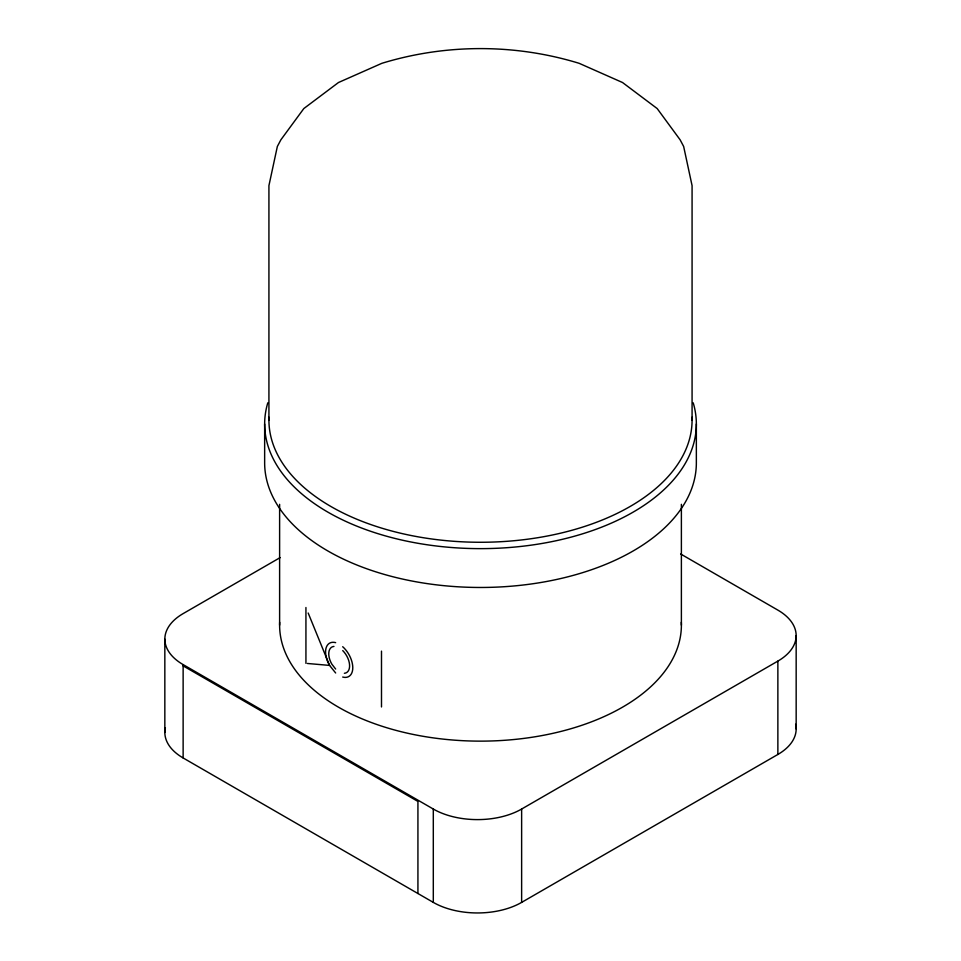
<?xml version="1.0" encoding="UTF-8"?>
<svg xmlns="http://www.w3.org/2000/svg" width="961" height="961" viewBox="0 0 961 961"><rect width="100%" height="100%" fill="white"/><g stroke="black" fill="none" stroke-linecap="round" stroke-linejoin="round"><path stroke-width="1.44" d="M280.192 557.572L183.131 613.611A62.453 36.062 0 0 0 183.131 664.604L183.131 757.953L433.303 902.391A62.453 36.062 0 0 0 521.631 902.391L777.869 754.457A62.453 36.062 0 0 0 795.624 724.246M183.131 664.604L433.303 809.042A62.453 36.062 0 0 0 521.631 809.042L777.869 661.108A62.453 36.062 0 0 0 777.869 610.115L680.652 553.98M307.412 663.474L329.563 665.408L335.653 672.988M183.131 665.877L417.927 801.426L417.927 893.502M335.641 669.036L331.809 664.111A14.751 8.517 60 0 1 333.96 646.417M308.181 613.022L329.563 665.408A19.232 11.1 60 0 1 335.653 642.645M796.164 635.605L796.164 728.955M777.869 661.108L777.869 754.457M696.353 424.017L696.353 462.854A215.853 124.618 0 0 1 480.5 587.471A215.853 124.618 0 0 1 264.647 462.854L264.647 424.017M692.076 420.113L692.076 185.641L683.655 146.48L680.124 139.813L657.18 108.557L622.524 82.514L579.123 63.306C515.144 43.701 445.856 43.701 381.877 63.306L338.476 82.514L303.82 108.557L280.876 139.813L277.345 146.48L268.924 185.641L268.924 420.113M681.385 504.321L681.385 625.155M521.631 809.042L521.631 902.391M433.303 809.042L433.303 902.391M381.493 651.126L381.493 706.96M305.934 607.508L305.934 663.342M279.615 504.321L279.615 625.155M164.836 639.113L164.836 732.45M681.325 622.284A200.885 115.981 0 0 1 480.5 741.135A200.885 115.981 0 0 1 279.675 622.284M183.131 757.953A62.453 36.062 0 0 1 165.376 727.753M692.016 417.242A211.576 122.155 0 0 1 480.5 542.268A211.576 122.155 0 0 1 268.984 417.242M693.205 402.827A215.853 124.618 0 0 1 480.5 548.635A215.853 124.618 0 0 1 267.795 402.827M342.693 646.717A19.232 11.1 60 0 1 352.783 667.703A19.232 11.1 60 0 1 342.693 677.049M342.741 650.597A14.751 8.517 60 0 1 349.564 664.796A14.751 8.517 60 0 1 344.386 673.289"/></g></svg>
